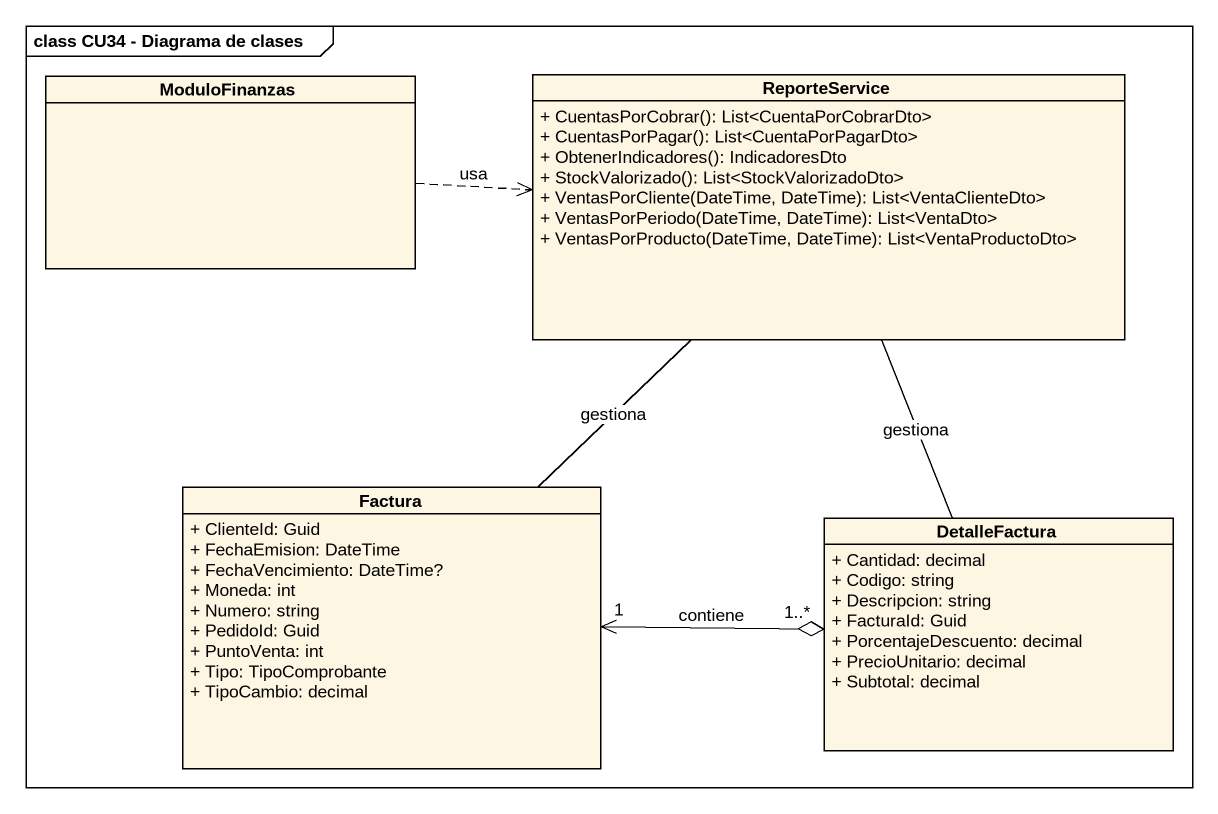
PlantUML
@startuml
mainframe class CU34 - Diagrama de clases
hide circle
hide empty members
skinparam classAttributeIconSize 0
class ReporteService {
  + CuentasPorCobrar(): List<CuentaPorCobrarDto>
  + CuentasPorPagar(): List<CuentaPorPagarDto>
  + ObtenerIndicadores(): IndicadoresDto
  + StockValorizado(): List<StockValorizadoDto>
  + VentasPorCliente(DateTime, DateTime): List<VentaClienteDto>
  + VentasPorPeriodo(DateTime, DateTime): List<VentaDto>
  + VentasPorProducto(DateTime, DateTime): List<VentaProductoDto>
}
class ModuloFinanzas
class Factura {
  + ClienteId: Guid
  + FechaEmision: DateTime
  + FechaVencimiento: DateTime?
  + Moneda: int
  + Numero: string
  + PedidoId: Guid
  + PuntoVenta: int
  + Tipo: TipoComprobante
  + TipoCambio: decimal
}
class DetalleFactura {
  + Cantidad: decimal
  + Codigo: string
  + Descripcion: string
  + FacturaId: Guid
  + PorcentajeDescuento: decimal
  + PrecioUnitario: decimal
  + Subtotal: decimal
}
ReporteService -- Factura : gestiona
ReporteService -- DetalleFactura : gestiona
ModuloFinanzas .right.> ReporteService : usa
Factura "1" <-right-o "1..*" DetalleFactura : contiene
@enduml
